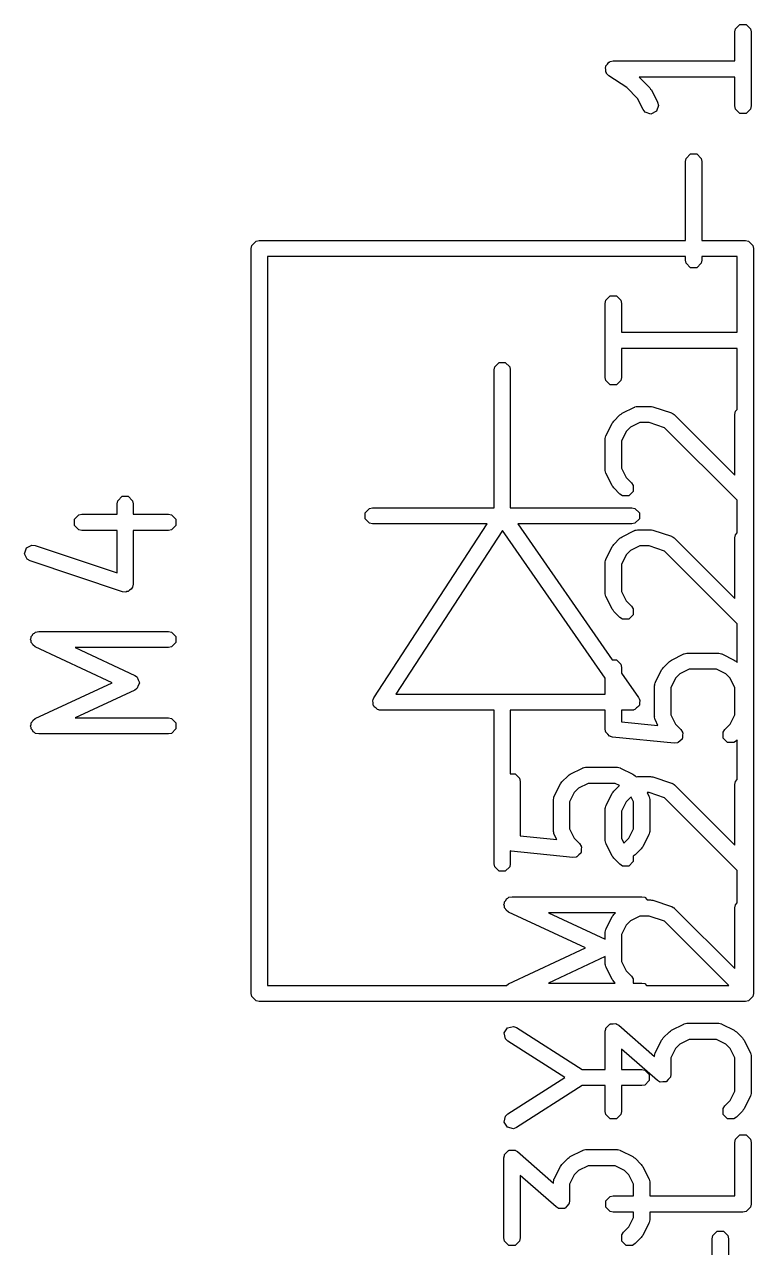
# Model space of a CAD drawing. Header units: inches. Extents: x -1.73 to 1.98, y -0.03 to 4.65.
# Drawn here: x 0.9243 to 1.1014, y 3.6767 to 3.9741 of the extents above; entities that cross this region are included whole.
import ezdxf

# ---------------------------------------------------------------- set-up
doc = ezdxf.new("R2010")
doc.units = ezdxf.units.IN
doc.header["$MEASUREMENT"] = 0
doc.layers.add('BLACK', color=250, linetype='CONTINUOUS')

msp = doc.modelspace()

# ---------------------------------------------------------------- linework, layer by layer
at = {"layer": 'BLACK', "linetype": 'CONTINUOUS'}
for p, q in [((1.09688, 3.97225), (1.09703, 3.97301)), ((1.09703, 3.97301), (1.09809, 3.97407)), ((1.09809, 3.97407), (1.0996, 3.97407)), ((1.0996, 3.97407), (1.10067, 3.97301)), ((1.10067, 3.97301), (1.10082, 3.97225)), ((1.09688, 3.96522), (1.09688, 3.97225)), ((1.10082, 3.97225), (1.10082, 3.95426)), ((1.06542, 3.96364), (1.06553, 3.96381)), ((1.06553, 3.96401), (1.06594, 3.96441)), ((1.06553, 3.96381), (1.06553, 3.96401)), ((1.06594, 3.96441), (1.06626, 3.96489)), ((1.06626, 3.96489), (1.06645, 3.96493)), ((1.06645, 3.96493), (1.0666, 3.96507)), ((1.0666, 3.96507), (1.06735, 3.96522)), ((1.06735, 3.96522), (1.09688, 3.96522)), ((1.06553, 3.96307), (1.06542, 3.96364)), ((1.06553, 3.9625), (1.06553, 3.96307)), ((1.06568, 3.96236), (1.06553, 3.9625)), ((1.06572, 3.96216), (1.06568, 3.96236)), ((1.06626, 3.96162), (1.06572, 3.96216)), ((1.0706, 3.95873), (1.06626, 3.96162)), ((1.09688, 3.96129), (1.0736, 3.96129)), ((1.0736, 3.96129), (1.07624, 3.95865)), ((1.09688, 3.95426), (1.09688, 3.96129)), ((1.07323, 3.95609), (1.0706, 3.95873)), ((1.07624, 3.95865), (1.07642, 3.95838)), ((1.07642, 3.95838), (1.07661, 3.95814)), ((1.07661, 3.95814), (1.07811, 3.95514)), ((1.07459, 3.95338), (1.07323, 3.95609)), ((1.07811, 3.95514), (1.07831, 3.9544)), ((1.07506, 3.95277), (1.07459, 3.95338)), ((1.07649, 3.95229), (1.07506, 3.95277)), ((1.07784, 3.95297), (1.07649, 3.95229)), ((1.07831, 3.9544), (1.07784, 3.95297)), ((1.09703, 3.9535), (1.09688, 3.95426)), ((1.09809, 3.95244), (1.09703, 3.9535)), ((1.0996, 3.95244), (1.09809, 3.95244)), ((1.10067, 3.9535), (1.0996, 3.95244)), ((1.10082, 3.95426), (1.10067, 3.9535)), ((1.08488, 3.94076), (1.08503, 3.94151)), ((1.08488, 3.92156), (1.08488, 3.94076)), ((1.08503, 3.94151), (1.0861, 3.94258)), ((1.0861, 3.94258), (1.0876, 3.94258)), ((1.0876, 3.94258), (1.08867, 3.94151)), ((1.08867, 3.94151), (1.08882, 3.94076)), ((1.08882, 3.94076), (1.08882, 3.92156)), ((0.97936, 3.91959), (0.97951, 3.92034)), ((0.97936, 3.73848), (0.97936, 3.91959)), ((0.97951, 3.92034), (0.98058, 3.92141)), ((0.98058, 3.92141), (0.98133, 3.92156)), ((0.98133, 3.92156), (1.08488, 3.92156)), ((1.08882, 3.92156), (1.09944, 3.92156)), ((1.09944, 3.92156), (1.1002, 3.92141)), ((1.1002, 3.92141), (1.10126, 3.92034)), ((1.10126, 3.92034), (1.10141, 3.91959)), ((1.10141, 3.91959), (1.10141, 3.73848)), ((1.08488, 3.91762), (0.9833, 3.91762)), ((0.9833, 3.91762), (0.9833, 3.74045)), ((1.08488, 3.91676), (1.08488, 3.91762)), ((1.08503, 3.91601), (1.08488, 3.91676)), ((1.08882, 3.91676), (1.08867, 3.91601)), ((1.08882, 3.91762), (1.08882, 3.91676)), ((1.09747, 3.91762), (1.08882, 3.91762)), ((1.09747, 3.89923), (1.09747, 3.91762)), ((1.0861, 3.91494), (1.08503, 3.91601)), ((1.0876, 3.91494), (1.0861, 3.91494)), ((1.08867, 3.91601), (1.0876, 3.91494)), ((1.06553, 3.90702), (1.0666, 3.90808)), ((1.0666, 3.90808), (1.0681, 3.90808)), ((1.0681, 3.90808), (1.06917, 3.90702)), ((1.06538, 3.90626), (1.06553, 3.90702)), ((1.06538, 3.88826), (1.06538, 3.90626)), ((1.06917, 3.90702), (1.06932, 3.90626)), ((1.06932, 3.90626), (1.06932, 3.89923)), ((1.06932, 3.89923), (1.09747, 3.89923)), ((1.09747, 3.89529), (1.06932, 3.89529)), ((1.06932, 3.89529), (1.06932, 3.88826)), ((1.09747, 3.88046), (1.09747, 3.89529)), ((1.03838, 3.8901), (1.03853, 3.89086)), ((1.03838, 3.85657), (1.03838, 3.8901)), ((1.03853, 3.89086), (1.03959, 3.89192)), ((1.03959, 3.89192), (1.0411, 3.89192)), ((1.0411, 3.89192), (1.04217, 3.89086)), ((1.04217, 3.89086), (1.04232, 3.8901)), ((1.04232, 3.8901), (1.04232, 3.85657)), ((1.06553, 3.88751), (1.06538, 3.88826)), ((1.0666, 3.88645), (1.06553, 3.88751)), ((1.06917, 3.88751), (1.0681, 3.88645)), ((1.06932, 3.88826), (1.06917, 3.88751)), ((1.0681, 3.88645), (1.0666, 3.88645)), ((1.06947, 3.87953), (1.07247, 3.88103)), ((1.07247, 3.88103), (1.07257, 3.88105)), ((1.07257, 3.88105), (1.0726, 3.88108)), ((1.0726, 3.88108), (1.07291, 3.88115)), ((1.07291, 3.88115), (1.07321, 3.88123)), ((1.07321, 3.88123), (1.07325, 3.88121)), ((1.07325, 3.88121), (1.07335, 3.88123)), ((1.07335, 3.88123), (1.07635, 3.88123)), ((1.07635, 3.88123), (1.07666, 3.88117)), ((1.07666, 3.88117), (1.07697, 3.88113)), ((1.07697, 3.88113), (1.08147, 3.87963)), ((1.06728, 3.8774), (1.06746, 3.87766)), ((1.06746, 3.87766), (1.06896, 3.87916)), ((1.06896, 3.87916), (1.06922, 3.87933)), ((1.06922, 3.87933), (1.06947, 3.87953)), ((1.08147, 3.87963), (1.08156, 3.87958)), ((1.08156, 3.87958), (1.0816, 3.87958)), ((1.0816, 3.87958), (1.08187, 3.87941)), ((1.08187, 3.87941), (1.08214, 3.87925)), ((1.08214, 3.87925), (1.08216, 3.87921)), ((1.08216, 3.87921), (1.08224, 3.87916)), ((1.08224, 3.87916), (1.09688, 3.86452)), ((1.09688, 3.87927), (1.09703, 3.88002)), ((1.09688, 3.86452), (1.09688, 3.87927)), ((1.09703, 3.88002), (1.09747, 3.88046)), ((1.06559, 3.87415), (1.06709, 3.87715)), ((1.06709, 3.87715), (1.06728, 3.8774)), ((1.07047, 3.8751), (1.06932, 3.8728)), ((1.07152, 3.87615), (1.07047, 3.8751)), ((1.07382, 3.8773), (1.07152, 3.87615)), ((1.07603, 3.8773), (1.07382, 3.8773)), ((1.07979, 3.87604), (1.07603, 3.8773)), ((1.09746, 3.85838), (1.07979, 3.87604)), ((1.06538, 3.87327), (1.0654, 3.87336)), ((1.06538, 3.86577), (1.06538, 3.87327)), ((1.06539, 3.87341), (1.06547, 3.87371)), ((1.0654, 3.87336), (1.06539, 3.87341)), ((1.06547, 3.87371), (1.06553, 3.87402)), ((1.06553, 3.87402), (1.06556, 3.87405)), ((1.06556, 3.87405), (1.06559, 3.87415)), ((1.06932, 3.8728), (1.06932, 3.86623)), ((1.0654, 3.86567), (1.06538, 3.86577)), ((1.06539, 3.86563), (1.0654, 3.86567)), ((1.06932, 3.86623), (1.07047, 3.86393)), ((1.06547, 3.86532), (1.06539, 3.86563)), ((1.06553, 3.86501), (1.06547, 3.86532)), ((1.06556, 3.86498), (1.06553, 3.86501)), ((1.06559, 3.86489), (1.06556, 3.86498)), ((1.06709, 3.86189), (1.06559, 3.86489)), ((1.07047, 3.86393), (1.07174, 3.86266)), ((1.06728, 3.86164), (1.06709, 3.86189)), ((1.06746, 3.86138), (1.06728, 3.86164)), ((1.06896, 3.85988), (1.06746, 3.86138)), ((1.0696, 3.85945), (1.06896, 3.85988)), ((1.07217, 3.86051), (1.0711, 3.85945)), ((1.07174, 3.86266), (1.07217, 3.86202)), ((1.07217, 3.86202), (1.07217, 3.86051)), ((0.94678, 3.85753), (0.94693, 3.85829)), ((0.94678, 3.855), (0.94678, 3.85753)), ((0.94693, 3.85829), (0.948, 3.85935)), ((0.948, 3.85935), (0.9495, 3.85935)), ((0.9495, 3.85935), (0.95057, 3.85829)), ((0.95057, 3.85829), (0.95072, 3.85753)), ((0.95072, 3.85753), (0.95072, 3.855)), ((1.0711, 3.85945), (1.0696, 3.85945)), ((1.09747, 3.85836), (1.09746, 3.85838)), ((1.09747, 3.85047), (1.09747, 3.85836)), ((0.93643, 3.85379), (0.9375, 3.85485)), ((0.93643, 3.85228), (0.93643, 3.85379)), ((0.9375, 3.85485), (0.93825, 3.855)), ((0.93825, 3.855), (0.94678, 3.855)), ((0.95072, 3.855), (0.95925, 3.855)), ((0.95925, 3.855), (0.96, 3.85485)), ((0.96, 3.85485), (0.96107, 3.85379)), ((0.96107, 3.85379), (0.96107, 3.85228)), ((1.00703, 3.85536), (1.00809, 3.85642)), ((1.00703, 3.85385), (1.00703, 3.85536)), ((1.00809, 3.85279), (1.00703, 3.85385)), ((1.00809, 3.85642), (1.00885, 3.85657)), ((1.00885, 3.85657), (1.03838, 3.85657)), ((1.04232, 3.85657), (1.07185, 3.85657)), ((1.07185, 3.85657), (1.0726, 3.85642)), ((1.0726, 3.85642), (1.07367, 3.85536)), ((1.07367, 3.85385), (1.0726, 3.85279)), ((1.07367, 3.85536), (1.07367, 3.85385)), ((0.9375, 3.85121), (0.93643, 3.85228)), ((0.93825, 3.85106), (0.9375, 3.85121)), ((0.94678, 3.85106), (0.93825, 3.85106)), ((0.94678, 3.84077), (0.94678, 3.85106)), ((0.95925, 3.85106), (0.95072, 3.85106)), ((0.95072, 3.85106), (0.95072, 3.83803)), ((0.96, 3.85121), (0.95925, 3.85106)), ((0.96107, 3.85228), (0.96, 3.85121)), ((1.00885, 3.85264), (1.00809, 3.85279)), ((1.03672, 3.85264), (1.00885, 3.85264)), ((1.0092, 3.81038), (1.03672, 3.85264)), ((1.0404, 3.85108), (1.01448, 3.81127)), ((1.06538, 3.81515), (1.0404, 3.85108)), ((1.07185, 3.85264), (1.04411, 3.85264)), ((1.04411, 3.85264), (1.06709, 3.81959)), ((1.06947, 3.84953), (1.07247, 3.85103)), ((1.0726, 3.85279), (1.07185, 3.85264)), ((1.07247, 3.85103), (1.07257, 3.85106)), ((1.07257, 3.85106), (1.0726, 3.85109)), ((1.0726, 3.85109), (1.07291, 3.85115)), ((1.07291, 3.85115), (1.07321, 3.85123)), ((1.07321, 3.85123), (1.07325, 3.85122)), ((1.07325, 3.85122), (1.07335, 3.85124)), ((1.07335, 3.85124), (1.07635, 3.85124)), ((1.07635, 3.85124), (1.07666, 3.85118)), ((1.07666, 3.85118), (1.07697, 3.85114)), ((1.07697, 3.85114), (1.08147, 3.84964)), ((1.06746, 3.84766), (1.06896, 3.84916)), ((1.06896, 3.84916), (1.06922, 3.84934)), ((1.06922, 3.84934), (1.06947, 3.84953)), ((1.08147, 3.84964), (1.08156, 3.84959)), ((1.08156, 3.84959), (1.0816, 3.84959)), ((1.0816, 3.84959), (1.08187, 3.84941)), ((1.08187, 3.84941), (1.08214, 3.84926)), ((1.08214, 3.84926), (1.08216, 3.84922)), ((1.08216, 3.84922), (1.08224, 3.84916)), ((1.08224, 3.84916), (1.09688, 3.83452)), ((1.09688, 3.84927), (1.09703, 3.85002)), ((1.09688, 3.83452), (1.09688, 3.84927)), ((1.09703, 3.85002), (1.09747, 3.85047)), ((0.92429, 3.84539), (0.92476, 3.84682)), ((0.92496, 3.84405), (0.92429, 3.84539)), ((0.92476, 3.84682), (0.92611, 3.8475)), ((0.92611, 3.8475), (0.92687, 3.8474)), ((0.92687, 3.8474), (0.94678, 3.84077)), ((1.06559, 3.84415), (1.06709, 3.84715)), ((1.06709, 3.84715), (1.06728, 3.8474)), ((1.06728, 3.8474), (1.06746, 3.84766)), ((1.07047, 3.8451), (1.06932, 3.8428)), ((1.07152, 3.84615), (1.07047, 3.8451)), ((1.07382, 3.8473), (1.07152, 3.84615)), ((1.07603, 3.8473), (1.07382, 3.8473)), ((1.07979, 3.84605), (1.07603, 3.8473)), ((1.09746, 3.82838), (1.07979, 3.84605)), ((0.92563, 3.84367), (0.92496, 3.84405)), ((0.94813, 3.83617), (0.92563, 3.84367)), ((1.06538, 3.84327), (1.0654, 3.84337)), ((1.06538, 3.83577), (1.06538, 3.84327)), ((1.06539, 3.84341), (1.06547, 3.84371)), ((1.0654, 3.84337), (1.06539, 3.84341)), ((1.06547, 3.84371), (1.06553, 3.84402)), ((1.06553, 3.84402), (1.06556, 3.84405)), ((1.06556, 3.84405), (1.06559, 3.84415)), ((1.06932, 3.8428), (1.06932, 3.83624)), ((0.94889, 3.83607), (0.94813, 3.83617)), ((0.94918, 3.83622), (0.94889, 3.83607)), ((0.9495, 3.83622), (0.94918, 3.83622)), ((0.94983, 3.83654), (0.9495, 3.83622)), ((0.95024, 3.83674), (0.94983, 3.83654)), ((0.95034, 3.83705), (0.95024, 3.83674)), ((0.95057, 3.83728), (0.95034, 3.83705)), ((0.95072, 3.83803), (0.95057, 3.83728)), ((1.06932, 3.83624), (1.07047, 3.83394)), ((1.0654, 3.83567), (1.06538, 3.83577)), ((1.06539, 3.83563), (1.0654, 3.83567)), ((1.06547, 3.83533), (1.06539, 3.83563)), ((1.06553, 3.83502), (1.06547, 3.83533)), ((1.06556, 3.83499), (1.06553, 3.83502)), ((1.06559, 3.83489), (1.06556, 3.83499)), ((1.06709, 3.83189), (1.06559, 3.83489)), ((1.07047, 3.83394), (1.07174, 3.83266)), ((1.06728, 3.83164), (1.06709, 3.83189)), ((1.06746, 3.83138), (1.06728, 3.83164)), ((1.06896, 3.82988), (1.06746, 3.83138)), ((1.07217, 3.83052), (1.0711, 3.82945)), ((1.07174, 3.83266), (1.07217, 3.83202)), ((1.07217, 3.83202), (1.07217, 3.83052)), ((1.0696, 3.82945), (1.06896, 3.82988)), ((1.0711, 3.82945), (1.0696, 3.82945)), ((1.09747, 3.82837), (1.09746, 3.82838)), ((1.09747, 3.81893), (1.09747, 3.82837)), ((0.92579, 3.82462), (0.92593, 3.82494)), ((0.92593, 3.82422), (0.92579, 3.82462)), ((0.92593, 3.82529), (0.92624, 3.8256)), ((0.92593, 3.82494), (0.92593, 3.82529)), ((0.92593, 3.82378), (0.92593, 3.82422)), ((0.92624, 3.8256), (0.92642, 3.82599)), ((0.92642, 3.82599), (0.92675, 3.82611)), ((0.92675, 3.82611), (0.927, 3.82635)), ((0.927, 3.82635), (0.92775, 3.8265)), ((0.92775, 3.8265), (0.95925, 3.8265)), ((0.95925, 3.8265), (0.96, 3.82635)), ((0.96, 3.82635), (0.96107, 3.82529)), ((0.96107, 3.82529), (0.96107, 3.82378)), ((0.92618, 3.82354), (0.92593, 3.82378)), ((0.9263, 3.82321), (0.92618, 3.82354)), ((0.92692, 3.82275), (0.9263, 3.82321)), ((0.94559, 3.81404), (0.92692, 3.82275)), ((0.95925, 3.82257), (0.93662, 3.82257)), ((0.93662, 3.82257), (0.95108, 3.81582)), ((0.96, 3.82272), (0.95925, 3.82257)), ((0.96107, 3.82378), (0.96, 3.82272)), ((1.08456, 3.82106), (1.0846, 3.82109)), ((1.0846, 3.82109), (1.08491, 3.82115)), ((1.08491, 3.82115), (1.08521, 3.82124)), ((1.08521, 3.82124), (1.08525, 3.82122)), ((1.08525, 3.82122), (1.08535, 3.82124)), ((1.08535, 3.82124), (1.09285, 3.82124)), ((1.09285, 3.82124), (1.09294, 3.82122)), ((1.09294, 3.82122), (1.09299, 3.82124)), ((1.09299, 3.82124), (1.09329, 3.82115)), ((1.09329, 3.82115), (1.0936, 3.82109)), ((1.0936, 3.82109), (1.09363, 3.82106)), ((1.06709, 3.81959), (1.0681, 3.81959)), ((1.0681, 3.81959), (1.06917, 3.81853)), ((1.06917, 3.81853), (1.06932, 3.81777)), ((1.07946, 3.81766), (1.08096, 3.81916)), ((1.08096, 3.81916), (1.08122, 3.81934)), ((1.08122, 3.81934), (1.08147, 3.81953)), ((1.08147, 3.81953), (1.08447, 3.82103)), ((1.08447, 3.82103), (1.08456, 3.82106)), ((1.09363, 3.82106), (1.09373, 3.82103)), ((1.09373, 3.82103), (1.09673, 3.81953)), ((1.09673, 3.81953), (1.09698, 3.81934)), ((1.09698, 3.81934), (1.09724, 3.81916)), ((1.09724, 3.81916), (1.09747, 3.81893)), ((0.95108, 3.81582), (0.95149, 3.81552)), ((0.95149, 3.81552), (0.95158, 3.81549)), ((0.95158, 3.81549), (0.9516, 3.81544)), ((0.9516, 3.81544), (0.9517, 3.81537)), ((0.9517, 3.81537), (0.95193, 3.81473)), ((1.06538, 3.81127), (1.06538, 3.81515)), ((1.06932, 3.81777), (1.06932, 3.81639)), ((1.06932, 3.81639), (1.07346, 3.81043)), ((1.07759, 3.81415), (1.07909, 3.81715)), ((1.07909, 3.81715), (1.07928, 3.8174)), ((1.07928, 3.8174), (1.07946, 3.81766)), ((1.08352, 3.81616), (1.08247, 3.81511)), ((1.08581, 3.8173), (1.08352, 3.81616)), ((1.09238, 3.8173), (1.08581, 3.8173)), ((1.09468, 3.81616), (1.09238, 3.8173)), ((1.09573, 3.81511), (1.09468, 3.81616)), ((0.92692, 3.80532), (0.94559, 3.81404)), ((0.95108, 3.81225), (0.93662, 3.80551)), ((0.95149, 3.81255), (0.95108, 3.81225)), ((0.95158, 3.81259), (0.95149, 3.81255)), ((0.9516, 3.81264), (0.95158, 3.81259)), ((0.9517, 3.81271), (0.9516, 3.81264)), ((0.95193, 3.81334), (0.9517, 3.81271)), ((0.95193, 3.81473), (0.95222, 3.81412)), ((0.95222, 3.81395), (0.95193, 3.81334)), ((0.95222, 3.81412), (0.95218, 3.81404)), ((0.95218, 3.81404), (0.95222, 3.81395)), ((1.07738, 3.81327), (1.0774, 3.81337)), ((1.07738, 3.80577), (1.07738, 3.81327)), ((1.07739, 3.81341), (1.07747, 3.81372)), ((1.0774, 3.81337), (1.07739, 3.81341)), ((1.07747, 3.81372), (1.07753, 3.81403)), ((1.07753, 3.81403), (1.07756, 3.81406)), ((1.07756, 3.81406), (1.07759, 3.81415)), ((1.08247, 3.81511), (1.08132, 3.81281)), ((1.08132, 3.81281), (1.08132, 3.80624)), ((1.09688, 3.81281), (1.09573, 3.81511)), ((1.09688, 3.80624), (1.09688, 3.81281)), ((1.00891, 3.80967), (1.00903, 3.80996)), ((1.00903, 3.80911), (1.00891, 3.80967)), ((1.00903, 3.81006), (1.0091, 3.81012)), ((1.00903, 3.80996), (1.00903, 3.81006)), ((1.0091, 3.81012), (1.0092, 3.81038)), ((1.01448, 3.81127), (1.06538, 3.81127)), ((1.07346, 3.81043), (1.07359, 3.81013)), ((1.07359, 3.81013), (1.07367, 3.81006)), ((1.07367, 3.81006), (1.07367, 3.80996)), ((1.07367, 3.80996), (1.07377, 3.80972)), ((1.07377, 3.80972), (1.07367, 3.80914)), ((1.00903, 3.80855), (1.00903, 3.80911)), ((1.00918, 3.8084), (1.00903, 3.80855)), ((1.00922, 3.80819), (1.00918, 3.8084)), ((1.0097, 3.80788), (1.00922, 3.80819)), ((1.01009, 3.80749), (1.0097, 3.80788)), ((1.0104, 3.80742), (1.01009, 3.80749)), ((1.01049, 3.80737), (1.0104, 3.80742)), ((1.01058, 3.80739), (1.01049, 3.80737)), ((1.01085, 3.80734), (1.01058, 3.80739)), ((1.03838, 3.80734), (1.01085, 3.80734)), ((1.03838, 3.77), (1.03838, 3.80734)), ((1.06538, 3.80734), (1.04232, 3.80734)), ((1.04232, 3.80734), (1.04232, 3.79186)), ((1.06538, 3.80277), (1.06538, 3.80734)), ((1.07185, 3.80734), (1.06932, 3.80734)), ((1.06932, 3.80734), (1.06932, 3.80456)), ((1.07217, 3.8074), (1.07185, 3.80734)), ((1.07227, 3.80738), (1.07217, 3.8074)), ((1.07234, 3.80743), (1.07227, 3.80738)), ((1.0726, 3.80749), (1.07234, 3.80743)), ((1.07302, 3.8079), (1.0726, 3.80749)), ((1.0735, 3.80824), (1.07302, 3.8079)), ((1.07354, 3.80842), (1.0735, 3.80824)), ((1.07367, 3.80855), (1.07354, 3.80842)), ((1.07367, 3.80914), (1.07367, 3.80855)), ((1.08132, 3.80624), (1.08247, 3.80394)), ((1.09573, 3.80394), (1.09688, 3.80624)), ((0.92579, 3.80345), (0.92593, 3.80386)), ((0.92593, 3.80314), (0.92579, 3.80345)), ((0.92593, 3.80429), (0.92618, 3.80454)), ((0.92593, 3.80386), (0.92593, 3.80429)), ((0.92618, 3.80454), (0.9263, 3.80487)), ((0.9263, 3.80487), (0.92692, 3.80532)), ((0.93662, 3.80551), (0.95925, 3.80551)), ((0.95925, 3.80551), (0.96, 3.80536)), ((0.96, 3.80536), (0.96107, 3.80429)), ((0.96107, 3.80429), (0.96107, 3.80279)), ((1.06932, 3.80456), (1.0782, 3.80367)), ((1.0774, 3.80568), (1.07738, 3.80577)), ((1.07739, 3.80563), (1.0774, 3.80568)), ((1.07747, 3.80533), (1.07739, 3.80563)), ((1.07753, 3.80502), (1.07747, 3.80533)), ((1.07756, 3.80499), (1.07753, 3.80502)), ((1.07759, 3.80489), (1.07756, 3.80499)), ((1.0782, 3.80367), (1.07759, 3.80489)), ((1.08247, 3.80394), (1.08374, 3.80267)), ((1.09446, 3.80267), (1.09573, 3.80394)), ((0.92593, 3.80279), (0.92593, 3.80314)), ((0.92624, 3.80248), (0.92593, 3.80279)), ((0.92642, 3.80209), (0.92624, 3.80248)), ((0.92675, 3.80197), (0.92642, 3.80209)), ((0.927, 3.80172), (0.92675, 3.80197)), ((0.92775, 3.80157), (0.927, 3.80172)), ((0.95925, 3.80157), (0.92775, 3.80157)), ((0.96, 3.80172), (0.95925, 3.80157)), ((0.96107, 3.80279), (0.96, 3.80172)), ((1.06548, 3.8023), (1.06538, 3.80277)), ((1.06547, 3.80221), (1.06548, 3.8023)), ((1.06551, 3.80216), (1.06547, 3.80221)), ((1.06553, 3.80202), (1.06551, 3.80216)), ((1.066, 3.80155), (1.06553, 3.80202)), ((1.06642, 3.80104), (1.066, 3.80155)), ((1.06655, 3.801), (1.06642, 3.80104)), ((1.0666, 3.80096), (1.06655, 3.801)), ((1.0667, 3.80096), (1.0666, 3.80096)), ((1.06716, 3.80082), (1.0667, 3.80096)), ((1.08215, 3.79932), (1.06716, 3.80082)), ((1.08408, 3.80034), (1.08357, 3.79992)), ((1.08374, 3.80267), (1.08417, 3.80203)), ((1.08409, 3.80045), (1.08408, 3.80034)), ((1.08417, 3.80052), (1.08409, 3.80045)), ((1.08417, 3.80203), (1.08417, 3.80192)), ((1.08417, 3.80192), (1.08423, 3.80184)), ((1.08423, 3.80184), (1.08417, 3.80118)), ((1.08417, 3.80118), (1.08417, 3.80052)), ((1.09403, 3.80203), (1.09446, 3.80267)), ((1.09403, 3.80052), (1.09403, 3.80203)), ((1.09509, 3.79946), (1.09403, 3.80052)), ((1.08292, 3.79939), (1.08215, 3.79932)), ((1.083, 3.79946), (1.08292, 3.79939)), ((1.0831, 3.79946), (1.083, 3.79946)), ((1.08357, 3.79992), (1.0831, 3.79946)), ((1.0966, 3.79946), (1.09509, 3.79946)), ((1.09724, 3.79988), (1.0966, 3.79946)), ((1.09747, 3.80012), (1.09724, 3.79988)), ((1.09747, 3.79047), (1.09747, 3.80012)), ((1.04232, 3.79186), (1.0435, 3.79186)), ((1.0435, 3.79186), (1.04456, 3.79079)), ((1.05485, 3.78993), (1.05635, 3.79143)), ((1.05635, 3.79143), (1.05661, 3.79161)), ((1.05661, 3.79161), (1.05686, 3.7918)), ((1.05686, 3.7918), (1.05986, 3.7933)), ((1.05986, 3.7933), (1.05996, 3.79333)), ((1.05996, 3.79333), (1.05999, 3.79336)), ((1.05999, 3.79336), (1.0603, 3.79342)), ((1.0603, 3.79342), (1.0606, 3.7935)), ((1.0606, 3.7935), (1.06065, 3.79349)), ((1.06065, 3.79349), (1.06074, 3.79351)), ((1.06074, 3.79351), (1.06824, 3.79351)), ((1.06824, 3.79351), (1.06834, 3.79349)), ((1.06834, 3.79349), (1.06838, 3.7935)), ((1.06838, 3.7935), (1.06869, 3.79342)), ((1.06869, 3.79342), (1.069, 3.79336)), ((1.069, 3.79336), (1.06903, 3.79333)), ((1.06903, 3.79333), (1.06912, 3.7933)), ((1.06912, 3.7933), (1.07212, 3.7918)), ((1.07212, 3.7918), (1.07237, 3.79161)), ((1.07237, 3.79161), (1.07263, 3.79143)), ((1.07263, 3.79143), (1.07291, 3.79116)), ((1.04456, 3.79079), (1.04471, 3.79004)), ((1.04471, 3.79004), (1.04471, 3.77682)), ((1.05298, 3.78642), (1.05448, 3.78942)), ((1.05448, 3.78942), (1.05468, 3.78967)), ((1.05468, 3.78967), (1.05485, 3.78993)), ((1.05891, 3.78842), (1.05786, 3.78737)), ((1.06121, 3.78957), (1.05891, 3.78842)), ((1.06778, 3.78957), (1.06121, 3.78957)), ((1.06746, 3.78767), (1.06883, 3.78904)), ((1.06883, 3.78904), (1.06778, 3.78957)), ((1.07291, 3.79116), (1.07321, 3.79124)), ((1.07321, 3.79124), (1.07325, 3.79123)), ((1.07325, 3.79123), (1.07335, 3.79124)), ((1.07335, 3.79124), (1.07635, 3.79124)), ((1.07635, 3.79124), (1.07666, 3.79118)), ((1.07666, 3.79118), (1.07697, 3.79114)), ((1.07697, 3.79114), (1.08147, 3.78964)), ((1.08147, 3.78964), (1.08156, 3.7896)), ((1.08156, 3.7896), (1.0816, 3.7896)), ((1.0816, 3.7896), (1.08187, 3.78942)), ((1.08187, 3.78942), (1.08214, 3.78926)), ((1.08214, 3.78926), (1.08216, 3.78922)), ((1.08216, 3.78922), (1.08224, 3.78917)), ((1.08224, 3.78917), (1.09688, 3.77453)), ((1.09688, 3.78928), (1.09703, 3.79003)), ((1.09688, 3.77453), (1.09688, 3.78928)), ((1.09703, 3.79003), (1.09747, 3.79047)), ((1.05278, 3.78568), (1.05286, 3.78598)), ((1.05279, 3.78564), (1.05278, 3.78568)), ((1.05278, 3.78554), (1.05279, 3.78564)), ((1.05278, 3.77804), (1.05278, 3.78554)), ((1.05286, 3.78598), (1.05292, 3.78629)), ((1.05292, 3.78629), (1.05296, 3.78633)), ((1.05296, 3.78633), (1.05298, 3.78642)), ((1.05786, 3.78737), (1.05671, 3.78508)), ((1.06559, 3.78416), (1.06709, 3.78716)), ((1.06709, 3.78716), (1.06728, 3.78741)), ((1.06728, 3.78741), (1.06746, 3.78767)), ((1.07152, 3.78616), (1.07047, 3.78511)), ((1.07169, 3.78624), (1.07152, 3.78616)), ((1.07227, 3.78508), (1.07169, 3.78624)), ((1.07603, 3.78731), (1.07556, 3.78731)), ((1.07556, 3.78731), (1.076, 3.78642)), ((1.076, 3.78642), (1.07603, 3.78633)), ((1.07979, 3.78606), (1.07603, 3.78731)), ((1.07603, 3.78633), (1.07606, 3.78629)), ((1.07606, 3.78629), (1.07612, 3.78598)), ((1.07612, 3.78598), (1.0762, 3.78568)), ((1.0762, 3.78568), (1.07619, 3.78564)), ((1.07619, 3.78564), (1.07621, 3.78554)), ((1.07621, 3.78554), (1.07621, 3.77804)), ((1.09746, 3.76839), (1.07979, 3.78606)), ((1.05671, 3.78508), (1.05671, 3.77851)), ((1.06538, 3.78328), (1.0654, 3.78337)), ((1.06538, 3.77578), (1.06538, 3.78328)), ((1.06539, 3.78342), (1.06547, 3.78372)), ((1.0654, 3.78337), (1.06539, 3.78342)), ((1.06547, 3.78372), (1.06553, 3.78403)), ((1.06553, 3.78403), (1.06556, 3.78406)), ((1.06556, 3.78406), (1.06559, 3.78416)), ((1.07047, 3.78511), (1.06932, 3.78281)), ((1.06932, 3.78281), (1.06932, 3.77624)), ((1.07227, 3.77851), (1.07227, 3.78508)), ((1.04471, 3.77682), (1.0536, 3.77594)), ((1.05279, 3.77795), (1.05278, 3.77804)), ((1.05278, 3.7779), (1.05279, 3.77795)), ((1.05286, 3.7776), (1.05278, 3.7779)), ((1.05292, 3.77729), (1.05286, 3.7776)), ((1.05296, 3.77726), (1.05292, 3.77729)), ((1.05298, 3.77716), (1.05296, 3.77726)), ((1.0536, 3.77594), (1.05298, 3.77716)), ((1.05671, 3.77851), (1.05786, 3.77621)), ((1.07112, 3.77621), (1.07227, 3.77851)), ((1.076, 3.77716), (1.0745, 3.77416)), ((1.07603, 3.77726), (1.076, 3.77716)), ((1.07606, 3.77729), (1.07603, 3.77726)), ((1.07612, 3.7776), (1.07606, 3.77729)), ((1.0762, 3.7779), (1.07612, 3.7776)), ((1.07621, 3.77804), (1.07619, 3.77795)), ((1.07619, 3.77795), (1.0762, 3.7779)), ((1.05786, 3.77621), (1.05914, 3.77493)), ((1.05914, 3.77493), (1.05956, 3.7743)), ((1.05956, 3.7743), (1.05956, 3.77419)), ((1.05956, 3.77419), (1.05963, 3.77411)), ((1.05963, 3.77411), (1.05956, 3.77345)), ((1.0654, 3.77568), (1.06538, 3.77578)), ((1.06539, 3.77564), (1.0654, 3.77568)), ((1.06547, 3.77533), (1.06539, 3.77564)), ((1.06553, 3.77502), (1.06547, 3.77533)), ((1.06556, 3.77499), (1.06553, 3.77502)), ((1.06559, 3.7749), (1.06556, 3.77499)), ((1.06709, 3.7719), (1.06559, 3.7749)), ((1.06932, 3.77624), (1.06993, 3.77502)), ((1.06993, 3.77502), (1.07112, 3.77621)), ((1.07413, 3.77365), (1.07263, 3.77215)), ((1.07431, 3.77391), (1.07413, 3.77365)), ((1.0745, 3.77416), (1.07431, 3.77391)), ((1.04255, 3.77308), (1.04232, 3.77315)), ((1.04232, 3.77315), (1.04232, 3.77)), ((1.05755, 3.77158), (1.04255, 3.77308)), ((1.05831, 3.77166), (1.05755, 3.77158)), ((1.05839, 3.77172), (1.05831, 3.77166)), ((1.0585, 3.77172), (1.05839, 3.77172)), ((1.05896, 3.77219), (1.0585, 3.77172)), ((1.05948, 3.77261), (1.05896, 3.77219)), ((1.05949, 3.77272), (1.05948, 3.77261)), ((1.05956, 3.77279), (1.05949, 3.77272)), ((1.05956, 3.77345), (1.05956, 3.77279)), ((1.06728, 3.77165), (1.06709, 3.7719)), ((1.06746, 3.77139), (1.06728, 3.77165)), ((1.06896, 3.76989), (1.06746, 3.77139)), ((1.07217, 3.77053), (1.0711, 3.76946)), ((1.07263, 3.77215), (1.07217, 3.77184)), ((1.07217, 3.77184), (1.07217, 3.77053)), ((1.03853, 3.76925), (1.03838, 3.77)), ((1.03959, 3.76819), (1.03853, 3.76925)), ((1.0411, 3.76819), (1.03959, 3.76819)), ((1.04217, 3.76925), (1.0411, 3.76819)), ((1.04232, 3.77), (1.04217, 3.76925)), ((1.0696, 3.76946), (1.06896, 3.76989)), ((1.0711, 3.76946), (1.0696, 3.76946)), ((1.09747, 3.76837), (1.09746, 3.76839)), ((1.09747, 3.76048), (1.09747, 3.76837)), ((1.04142, 3.7615), (1.04174, 3.76162)), ((1.04174, 3.76162), (1.04199, 3.76186)), ((1.04199, 3.76186), (1.04275, 3.76201)), ((1.04275, 3.76201), (1.07424, 3.76201)), ((1.07424, 3.76201), (1.07499, 3.76186)), ((1.07499, 3.76186), (1.07561, 3.76125)), ((1.04078, 3.76013), (1.04093, 3.76045)), ((1.04093, 3.75972), (1.04078, 3.76013)), ((1.04093, 3.7608), (1.04123, 3.7611)), ((1.04093, 3.76045), (1.04093, 3.7608)), ((1.04093, 3.75929), (1.04093, 3.75972)), ((1.04117, 3.75904), (1.04093, 3.75929)), ((1.04129, 3.75871), (1.04117, 3.75904)), ((1.04123, 3.7611), (1.04142, 3.7615)), ((1.04191, 3.75826), (1.04129, 3.75871)), ((1.07561, 3.76125), (1.07635, 3.76125)), ((1.07635, 3.76125), (1.07666, 3.76119)), ((1.07666, 3.76119), (1.07697, 3.76115)), ((1.07697, 3.76115), (1.08147, 3.75965)), ((1.08147, 3.75965), (1.08156, 3.7596)), ((1.08156, 3.7596), (1.0816, 3.7596)), ((1.0816, 3.7596), (1.08187, 3.75942)), ((1.08187, 3.75942), (1.08214, 3.75927)), ((1.08214, 3.75927), (1.08216, 3.75923)), ((1.08216, 3.75923), (1.08224, 3.75917)), ((1.08224, 3.75917), (1.09688, 3.74453)), ((1.09688, 3.75928), (1.09703, 3.76003)), ((1.09688, 3.74453), (1.09688, 3.75928)), ((1.09703, 3.76003), (1.09747, 3.76048)), ((1.06059, 3.74955), (1.04191, 3.75826)), ((1.05162, 3.75808), (1.06538, 3.75165)), ((1.06786, 3.75808), (1.05162, 3.75808)), ((1.06559, 3.75416), (1.06709, 3.75716)), ((1.06709, 3.75716), (1.06728, 3.75741)), ((1.06728, 3.75741), (1.06746, 3.75767)), ((1.06746, 3.75767), (1.06786, 3.75808)), ((1.07152, 3.75616), (1.07047, 3.75511)), ((1.07382, 3.75731), (1.07152, 3.75616)), ((1.07603, 3.75731), (1.07382, 3.75731)), ((1.07979, 3.75606), (1.07603, 3.75731)), ((1.09539, 3.74045), (1.07979, 3.75606)), ((1.06538, 3.75328), (1.0654, 3.75338)), ((1.06538, 3.75165), (1.06538, 3.75328)), ((1.06539, 3.75342), (1.06547, 3.75372)), ((1.0654, 3.75338), (1.06539, 3.75342)), ((1.06547, 3.75372), (1.06553, 3.75403)), ((1.06553, 3.75403), (1.06556, 3.75407)), ((1.06556, 3.75407), (1.06559, 3.75416)), ((1.07047, 3.75511), (1.06932, 3.75282)), ((1.06932, 3.75282), (1.06932, 3.74625)), ((1.04191, 3.74083), (1.06059, 3.74955)), ((1.06538, 3.74744), (1.05162, 3.74102)), ((1.06538, 3.74578), (1.06538, 3.74744)), ((1.0654, 3.74569), (1.06538, 3.74578)), ((1.06539, 3.74564), (1.0654, 3.74569)), ((1.06547, 3.74534), (1.06539, 3.74564)), ((1.06553, 3.74503), (1.06547, 3.74534)), ((1.06556, 3.745), (1.06553, 3.74503)), ((1.06559, 3.7449), (1.06556, 3.745)), ((1.06709, 3.7419), (1.06559, 3.7449)), ((1.06932, 3.74625), (1.07047, 3.74395)), ((1.07047, 3.74395), (1.07174, 3.74267)), ((1.0414, 3.74045), (1.04191, 3.74083)), ((1.05162, 3.74102), (1.06783, 3.74102)), ((1.06728, 3.74165), (1.06709, 3.7419)), ((1.06746, 3.74139), (1.06728, 3.74165)), ((1.06783, 3.74102), (1.06746, 3.74139)), ((1.07174, 3.74267), (1.07217, 3.74204)), ((1.07217, 3.74204), (1.07217, 3.74102)), ((1.07217, 3.74102), (1.07424, 3.74102)), ((1.07424, 3.74102), (1.07499, 3.74087)), ((1.07499, 3.74087), (1.07541, 3.74045)), ((0.97951, 3.73773), (0.97936, 3.73848)), ((0.9833, 3.74045), (1.0414, 3.74045)), ((1.07541, 3.74045), (1.09539, 3.74045)), ((1.10141, 3.73848), (1.10126, 3.73773)), ((0.98058, 3.73667), (0.97951, 3.73773)), ((0.98133, 3.73652), (0.98058, 3.73667)), ((1.09944, 3.73652), (0.98133, 3.73652)), ((1.1002, 3.73667), (1.09944, 3.73652)), ((1.10126, 3.73773), (1.1002, 3.73667)), ((1.04081, 3.72889), (1.04162, 3.73016)), ((1.04113, 3.72742), (1.04081, 3.72889)), ((1.04162, 3.73016), (1.04309, 3.73049)), ((1.04309, 3.73049), (1.0438, 3.73021)), ((1.0438, 3.73021), (1.05982, 3.72002)), ((1.06538, 3.72928), (1.06549, 3.72983)), ((1.06538, 3.72002), (1.06538, 3.72928)), ((1.06549, 3.72991), (1.06551, 3.72995)), ((1.06549, 3.72983), (1.06549, 3.72991)), ((1.06551, 3.72995), (1.06553, 3.73004)), ((1.06553, 3.73004), (1.06602, 3.73053)), ((1.06602, 3.73053), (1.06648, 3.73105)), ((1.06648, 3.73105), (1.06655, 3.73105)), ((1.06655, 3.73105), (1.0666, 3.7311)), ((1.0666, 3.7311), (1.06729, 3.7311)), ((1.06729, 3.7311), (1.06798, 3.73115)), ((1.06798, 3.73115), (1.06806, 3.7311)), ((1.06806, 3.7311), (1.0681, 3.7311)), ((1.0681, 3.7311), (1.06816, 3.73104)), ((1.06816, 3.73104), (1.06865, 3.73077)), ((1.06865, 3.73077), (1.07738, 3.72312)), ((1.07946, 3.72768), (1.08096, 3.72918)), ((1.08096, 3.72918), (1.08122, 3.72935)), ((1.08122, 3.72935), (1.08147, 3.72954)), ((1.08147, 3.72954), (1.08447, 3.73104)), ((1.08447, 3.73104), (1.08456, 3.73107)), ((1.08456, 3.73107), (1.0846, 3.7311)), ((1.0846, 3.7311), (1.08491, 3.73116)), ((1.08491, 3.73116), (1.08521, 3.73125)), ((1.08521, 3.73125), (1.08525, 3.73123)), ((1.08525, 3.73123), (1.08535, 3.73125)), ((1.08535, 3.73125), (1.09285, 3.73125)), ((1.09285, 3.73125), (1.09294, 3.73123)), ((1.09294, 3.73123), (1.09299, 3.73125)), ((1.09299, 3.73125), (1.09329, 3.73116)), ((1.09329, 3.73116), (1.0936, 3.7311)), ((1.0936, 3.7311), (1.09363, 3.73107)), ((1.09363, 3.73107), (1.09373, 3.73104)), ((1.09373, 3.73104), (1.09673, 3.72954)), ((1.09673, 3.72954), (1.09698, 3.72935)), ((1.09698, 3.72935), (1.09724, 3.72918)), ((1.09724, 3.72918), (1.09874, 3.72768)), ((1.04169, 3.72689), (1.04113, 3.72742)), ((1.05558, 3.71805), (1.04169, 3.72689)), ((1.07759, 3.72416), (1.07909, 3.72716)), ((1.07909, 3.72716), (1.07928, 3.72741)), ((1.07928, 3.72741), (1.07946, 3.72768)), ((1.08352, 3.72617), (1.08247, 3.72512)), ((1.08581, 3.72732), (1.08352, 3.72617)), ((1.09238, 3.72732), (1.08581, 3.72732)), ((1.09468, 3.72617), (1.09238, 3.72732)), ((1.09573, 3.72512), (1.09468, 3.72617)), ((1.09874, 3.72768), (1.09891, 3.72741)), ((1.09891, 3.72741), (1.09911, 3.72716)), ((1.09911, 3.72716), (1.10061, 3.72416)), ((1.07805, 3.7173), (1.06932, 3.72495)), ((1.06932, 3.72495), (1.06932, 3.72002)), ((1.07738, 3.72328), (1.0774, 3.72338)), ((1.07738, 3.72312), (1.07738, 3.72328)), ((1.07739, 3.72342), (1.07747, 3.72373)), ((1.0774, 3.72338), (1.07739, 3.72342)), ((1.07747, 3.72373), (1.07753, 3.72404)), ((1.07753, 3.72404), (1.07756, 3.72407)), ((1.07756, 3.72407), (1.07759, 3.72416)), ((1.08247, 3.72512), (1.08132, 3.72282)), ((1.09688, 3.72282), (1.09573, 3.72512)), ((1.10061, 3.72416), (1.10063, 3.72407)), ((1.10063, 3.72407), (1.10067, 3.72404)), ((1.10067, 3.72404), (1.10073, 3.72373)), ((1.10073, 3.72373), (1.10081, 3.72342)), ((1.10081, 3.72342), (1.1008, 3.72338)), ((1.1008, 3.72338), (1.10082, 3.72328)), ((1.10082, 3.72328), (1.10082, 3.71429)), ((1.05982, 3.72002), (1.06538, 3.72002)), ((1.06932, 3.72002), (1.07424, 3.72002)), ((1.07424, 3.72002), (1.07499, 3.71987)), ((1.08132, 3.72282), (1.08132, 3.71879)), ((1.09688, 3.71475), (1.09688, 3.72282)), ((1.04169, 3.70921), (1.05558, 3.71805)), ((1.07499, 3.71987), (1.07606, 3.7188)), ((1.07606, 3.7173), (1.07499, 3.71623)), ((1.07606, 3.7188), (1.07606, 3.7173)), ((1.07854, 3.71702), (1.07805, 3.7173)), ((1.0786, 3.71697), (1.07854, 3.71702)), ((1.08015, 3.71702), (1.0801, 3.71697)), ((1.08022, 3.71702), (1.08015, 3.71702)), ((1.08068, 3.71754), (1.08022, 3.71702)), ((1.08117, 3.71803), (1.08068, 3.71754)), ((1.08119, 3.71812), (1.08117, 3.71803)), ((1.08121, 3.71815), (1.08119, 3.71812)), ((1.08132, 3.71879), (1.08121, 3.71824)), ((1.08121, 3.71824), (1.08121, 3.71815)), ((1.05982, 3.71608), (1.0438, 3.70589)), ((1.06538, 3.71608), (1.05982, 3.71608)), ((1.06538, 3.70979), (1.06538, 3.71608)), ((1.07424, 3.71608), (1.06932, 3.71608)), ((1.06932, 3.71608), (1.06932, 3.70979)), ((1.07499, 3.71623), (1.07424, 3.71608)), ((1.07864, 3.71697), (1.0786, 3.71697)), ((1.07872, 3.71692), (1.07864, 3.71697)), ((1.07941, 3.71697), (1.07872, 3.71692)), ((1.0801, 3.71697), (1.07941, 3.71697)), ((1.09573, 3.71245), (1.09688, 3.71475)), ((1.10081, 3.71415), (1.10073, 3.71384)), ((1.10082, 3.71429), (1.1008, 3.71419)), ((1.1008, 3.71419), (1.10081, 3.71415)), ((1.09403, 3.71054), (1.09446, 3.71118)), ((1.09446, 3.71118), (1.09573, 3.71245)), ((1.10061, 3.71341), (1.09911, 3.71041)), ((1.10063, 3.7135), (1.10061, 3.71341)), ((1.10067, 3.71353), (1.10063, 3.7135)), ((1.10073, 3.71384), (1.10067, 3.71353)), ((1.04081, 3.70721), (1.04113, 3.70868)), ((1.04113, 3.70868), (1.04169, 3.70921)), ((1.06553, 3.70903), (1.06538, 3.70979)), ((1.0666, 3.70797), (1.06553, 3.70903)), ((1.06917, 3.70903), (1.0681, 3.70797)), ((1.06932, 3.70979), (1.06917, 3.70903)), ((1.09403, 3.70903), (1.09403, 3.71054)), ((1.09509, 3.70797), (1.09403, 3.70903)), ((1.09724, 3.70839), (1.0966, 3.70797)), ((1.09874, 3.70989), (1.09724, 3.70839)), ((1.09891, 3.71016), (1.09874, 3.70989)), ((1.09911, 3.71041), (1.09891, 3.71016)), ((1.04162, 3.70594), (1.04081, 3.70721)), ((1.04309, 3.70561), (1.04162, 3.70594)), ((1.0438, 3.70589), (1.04309, 3.70561)), ((1.0681, 3.70797), (1.0666, 3.70797)), ((1.0966, 3.70797), (1.09509, 3.70797)), ((1.09688, 3.70229), (1.09703, 3.70304)), ((1.09688, 3.68926), (1.09688, 3.70229)), ((1.09703, 3.70304), (1.09809, 3.70411)), ((1.09809, 3.70411), (1.0996, 3.70411)), ((1.0996, 3.70411), (1.10067, 3.70304)), ((1.10067, 3.70304), (1.10082, 3.70229)), ((1.10082, 3.70229), (1.10082, 3.68729)), ((1.04088, 3.69918), (1.04091, 3.69921)), ((1.04089, 3.6991), (1.04088, 3.69918)), ((1.04091, 3.69921), (1.04093, 3.69931)), ((1.04093, 3.69931), (1.04142, 3.69979)), ((1.04142, 3.69979), (1.04187, 3.70032)), ((1.04187, 3.70032), (1.04194, 3.70032)), ((1.04194, 3.70032), (1.04199, 3.70037)), ((1.04199, 3.70037), (1.04268, 3.70037)), ((1.04268, 3.70037), (1.04338, 3.70042)), ((1.04338, 3.70042), (1.04346, 3.70037)), ((1.04346, 3.70037), (1.0435, 3.70037)), ((1.0435, 3.70037), (1.04356, 3.70031)), ((1.04356, 3.70031), (1.04404, 3.70003)), ((1.04404, 3.70003), (1.05278, 3.69239)), ((1.05686, 3.69881), (1.05986, 3.70031)), ((1.05986, 3.70031), (1.05996, 3.70034)), ((1.05996, 3.70034), (1.05999, 3.70037)), ((1.05999, 3.70037), (1.0603, 3.70043)), ((1.0603, 3.70043), (1.0606, 3.70052)), ((1.0606, 3.70052), (1.06065, 3.7005)), ((1.06065, 3.7005), (1.06074, 3.70052)), ((1.06074, 3.70052), (1.06824, 3.70052)), ((1.06824, 3.70052), (1.06834, 3.7005)), ((1.06834, 3.7005), (1.06838, 3.70052)), ((1.06838, 3.70052), (1.06869, 3.70043)), ((1.06869, 3.70043), (1.069, 3.70037)), ((1.069, 3.70037), (1.06903, 3.70034)), ((1.06903, 3.70034), (1.06912, 3.70031)), ((1.06912, 3.70031), (1.07212, 3.69881)), ((1.04078, 3.69855), (1.04089, 3.6991)), ((1.04078, 3.67905), (1.04078, 3.69855)), ((1.05298, 3.69343), (1.05448, 3.69643)), ((1.05448, 3.69643), (1.05468, 3.69668)), ((1.05468, 3.69668), (1.05485, 3.69694)), ((1.05485, 3.69694), (1.05635, 3.69844)), ((1.05635, 3.69844), (1.05661, 3.69862)), ((1.05661, 3.69862), (1.05686, 3.69881)), ((1.06121, 3.69658), (1.05891, 3.69543)), ((1.06778, 3.69658), (1.06121, 3.69658)), ((1.07008, 3.69543), (1.06778, 3.69658)), ((1.07212, 3.69881), (1.07237, 3.69862)), ((1.07237, 3.69862), (1.07263, 3.69844)), ((1.07263, 3.69844), (1.07413, 3.69694)), ((1.07413, 3.69694), (1.07431, 3.69668)), ((1.07431, 3.69668), (1.0745, 3.69643)), ((1.0745, 3.69643), (1.076, 3.69343)), ((1.05345, 3.68657), (1.04471, 3.69421)), ((1.04471, 3.69421), (1.04471, 3.67905)), ((1.05286, 3.693), (1.05292, 3.69331)), ((1.05292, 3.69331), (1.05296, 3.69334)), ((1.05296, 3.69334), (1.05298, 3.69343)), ((1.05786, 3.69439), (1.05671, 3.69209)), ((1.05891, 3.69543), (1.05786, 3.69439)), ((1.07112, 3.69439), (1.07008, 3.69543)), ((1.07227, 3.69209), (1.07112, 3.69439)), ((1.076, 3.69343), (1.07603, 3.69334)), ((1.07603, 3.69334), (1.07606, 3.69331)), ((1.07606, 3.69331), (1.07612, 3.693)), ((1.05278, 3.69269), (1.05286, 3.693)), ((1.05279, 3.69265), (1.05278, 3.69269)), ((1.05278, 3.69255), (1.05279, 3.69265)), ((1.05278, 3.69239), (1.05278, 3.69255)), ((1.05671, 3.69209), (1.05671, 3.68805)), ((1.07227, 3.68926), (1.07227, 3.69209)), ((1.07612, 3.693), (1.0762, 3.69269)), ((1.0762, 3.69269), (1.07619, 3.69265)), ((1.07619, 3.69265), (1.07621, 3.69255)), ((1.07621, 3.69255), (1.07621, 3.68926)), ((1.05656, 3.6873), (1.05607, 3.68681)), ((1.05658, 3.68739), (1.05656, 3.6873)), ((1.05661, 3.68742), (1.05658, 3.68739)), ((1.05671, 3.68805), (1.0566, 3.6875)), ((1.0566, 3.6875), (1.05661, 3.68742)), ((1.06553, 3.68804), (1.0666, 3.68911)), ((1.06553, 3.68654), (1.06553, 3.68804)), ((1.0666, 3.68911), (1.06735, 3.68926)), ((1.06735, 3.68926), (1.07227, 3.68926)), ((1.07621, 3.68926), (1.09688, 3.68926)), ((1.10082, 3.68729), (1.10067, 3.68654)), ((1.05393, 3.68629), (1.05345, 3.68657)), ((1.05399, 3.68623), (1.05393, 3.68629)), ((1.05403, 3.68623), (1.05399, 3.68623)), ((1.05411, 3.68619), (1.05403, 3.68623)), ((1.0548, 3.68623), (1.05411, 3.68619)), ((1.0555, 3.68623), (1.0548, 3.68623)), ((1.05555, 3.68628), (1.0555, 3.68623)), ((1.05562, 3.68629), (1.05555, 3.68628)), ((1.05607, 3.68681), (1.05562, 3.68629)), ((1.0666, 3.68547), (1.06553, 3.68654)), ((1.06735, 3.68532), (1.0666, 3.68547)), ((1.07227, 3.68532), (1.06735, 3.68532)), ((1.07227, 3.68402), (1.07227, 3.68532)), ((1.09885, 3.68532), (1.07621, 3.68532)), ((1.07621, 3.68532), (1.07621, 3.68355)), ((1.0996, 3.68547), (1.09885, 3.68532)), ((1.10067, 3.68654), (1.0996, 3.68547)), ((1.06985, 3.68045), (1.07112, 3.68172)), ((1.07112, 3.68172), (1.07227, 3.68402)), ((1.076, 3.68267), (1.0745, 3.67967)), ((1.07603, 3.68277), (1.076, 3.68267)), ((1.07606, 3.6828), (1.07603, 3.68277)), ((1.07612, 3.68311), (1.07606, 3.6828)), ((1.0762, 3.68341), (1.07612, 3.68311)), ((1.07621, 3.68355), (1.07619, 3.68346)), ((1.07619, 3.68346), (1.0762, 3.68341)), ((1.04093, 3.6783), (1.04078, 3.67905)), ((1.04471, 3.67905), (1.04456, 3.6783)), ((1.06942, 3.67981), (1.06985, 3.68045)), ((1.06942, 3.6783), (1.06942, 3.67981)), ((1.07413, 3.67916), (1.07263, 3.67766)), ((1.07431, 3.67942), (1.07413, 3.67916)), ((1.0745, 3.67967), (1.07431, 3.67942)), ((1.09137, 3.67887), (1.09152, 3.67962)), ((1.09137, 3.67426), (1.09137, 3.67887)), ((1.09152, 3.67962), (1.09258, 3.68069)), ((1.09258, 3.68069), (1.09409, 3.68069)), ((1.09409, 3.68069), (1.09515, 3.67962)), ((1.09515, 3.67962), (1.0953, 3.67887)), ((1.0953, 3.67887), (1.0953, 3.67426)), ((1.04199, 3.67724), (1.04093, 3.6783)), ((1.0435, 3.67724), (1.04199, 3.67724)), ((1.04456, 3.6783), (1.0435, 3.67724)), ((1.07049, 3.67724), (1.06942, 3.6783)), ((1.07199, 3.67724), (1.07049, 3.67724)), ((1.07263, 3.67766), (1.07199, 3.67724))]:
    msp.add_line(p, q, dxfattribs=at)

doc.saveas('drawing.dxf')
